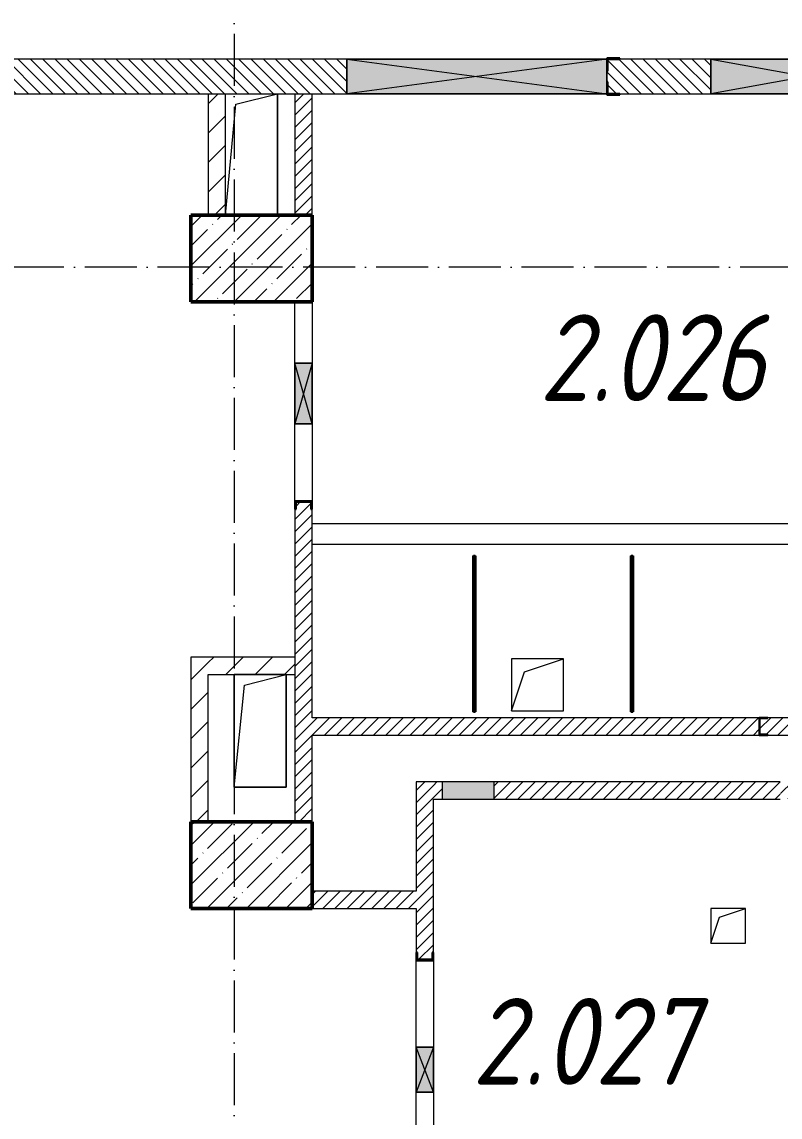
# Model space of a CAD drawing. Header units: millimetres. Extents: x -213536 to 1564669, y -45299 to 942238.
# Drawn here: x 60933 to 65308, y 517193 to 523512 of the extents above; entities that cross this region are included whole.
import ezdxf

# ---------------------------------------------------------------- set-up
doc = ezdxf.new("R2010")
doc.units = ezdxf.units.MM
doc.linetypes.add('50_200_ШТРИХ_1Т_ш5_п1_п1_', pattern=[700, 500, -100, 0, -100])
for name, color, linetype, lineweight in [('3.1) ЖБ окна 1.2 м', 102, 'Continuous', 30), ('A-DETL-GENF-OTLN', 7, 'Continuous', 9), ('A-FLOR-____-OTLN', 7, 'Continuous', 9), ('A-GENM-____-MCUT', 7, 'Continuous', 25), ('A-GENM-____-OTLN', 7, 'Continuous', 9), ('A-GENM-____-OTLN-1', 7, 'Continuous', 25), ('A-GLAZ-____-OTLN', 7, 'Continuous', 9), ('A-WALL-____-MCUT', 7, 'Continuous', 13), ('A-WALL-____-OTLN', 7, 'Continuous', 9), ('A-WALL-____-PATT-1', 7, 'Continuous', 9), ('A-WALL-FNSH-MCUT-1', 7, 'Continuous', 9), ('I-WALL-____-OTLN', 7, 'Continuous', 9), ('S-COLS-____-MCUT', 7, 'Continuous', 50), ('S-COLS-____-OTLN', 7, 'Continuous', 9), ('S-GRID-____-OTLN-1', 7, '50_200_ШТРИХ_1Т_ш5_п1_п1_', 9), ('Марки помещений', 7, 'Continuous', 9)]:
    doc.layers.add(name, color=color, linetype=linetype, lineweight=lineweight)
doc.styles.add('ISOCPEUR_I_2', font='isocpeui.ttf', dxfattribs={"width": 0.85, "height": 2.3})
pattern_1 = [(45, (-15591.663, 459015.94), (-35.35534, 35.35534), [])]
pattern_2 = [(45, (-15591.66, 459015.94), (-84.85281, 84.85281), [])]

# ---------------------------------------------------------------- blocks, each defined once
blk = doc.blocks.new('BSC_Колонна _Прямоугольная - 500х700-V106-АР1_План отверстий 2 этажа в осях 1-64_Ю-ЯЯ')
at = {"layer": 'S-COLS-____-OTLN'}
h = blk.add_hatch(dxfattribs=at)
h.set_pattern_fill('FP_119', color=256, style=0, pattern_type=2)
h.set_pattern_definition([(315, (-63131.04, 77850), (114.04925, 114.04925), []), (315, (-63131.04, 77735.95), (114.04925, 114.04925), [201.613, -40.323, 3.353, -36.97])])
h.paths.add_polyline_path([(-250, 350), (-250, -350), (250, -350), (250, 350)], flags=0)
at = {"layer": 'S-COLS-____-MCUT'}
for p, q in [((250, 350), (-250, 350)), ((-250, 350), (-250, -350)), ((250, -350), (250, 350)), ((-250, -350), (250, -350))]:
    blk.add_line(p, q, dxfattribs=at)
blk = doc.blocks.new('BSC_Колонна _Прямоугольная - 500х700-V126-АР1_План отверстий 2 этажа в осях 1-64_Ю-ЯЯ')
at = {"layer": 'S-COLS-____-OTLN'}
h = blk.add_hatch(dxfattribs=at)
h.set_pattern_fill('FP_139', color=256, style=0, pattern_type=2)
h.set_pattern_definition([(315, (-59631.04, 77850), (114.04925, 114.04925), []), (315, (-59631.04, 77735.95), (114.04925, 114.04925), [201.613, -40.323, 3.353, -36.97])])
h.paths.add_polyline_path([(-250, 350), (-250, -350), (250, -350), (250, 350)], flags=0)
at = {"layer": 'S-COLS-____-MCUT'}
for p, q in [((250, 350), (-250, 350)), ((-250, 350), (-250, -350)), ((250, -350), (250, 350)), ((-250, -350), (250, -350))]:
    blk.add_line(p, q, dxfattribs=at)
blk = doc.blocks.new('154_Стойка_СКБ_Швеллер - СМ-2180_100-28278414-АР1_План отверстий 2 этажа в осях 1-64_Ю-ЯЯ')
at = {"layer": 'A-GENM-____-MCUT'}
for p, q in [((171, 50), (125, 50)), ((125, 50), (125, -50)), ((129.5, 42.4), (171, 42.4)), ((129.5, -42.4), (129.5, 42.4)), ((171, 42.4), (171, 50)), ((125, -50), (171, -50)), ((171, -42.4), (129.5, -42.4)), ((171, -50), (171, -42.4))]:
    blk.add_line(p, q, dxfattribs=at)
blk = doc.blocks.new('154_Фахверк_СКБ_Швеллер - Тип_100_3960-28331862-АР1_План отверстий 2 этажа в осях 1-64_Ю-ЯЯ')
at = {"layer": 'A-GENM-____-MCUT'}
for p, q in [((175, 50), (125, 50)), ((125, 50), (125, -50)), ((128, 47), (175, 47)), ((128, -47), (128, 47)), ((175, 47), (175, 50)), ((125, -50), (175, -50)), ((175, -47), (128, -47)), ((175, -50), (175, -47))]:
    blk.add_line(p, q, dxfattribs=at)
blk = doc.blocks.new('Фахверк_СКБ_Уголок - 200_3960-28339211-АР1_План отверстий 2 этажа в осях 1-64_Ю-ЯЯ')
at = {"layer": 'A-GENM-____-MCUT'}
for p, q in [((125, 156), (50, 156)), ((50, 156), (50, 150)), ((50, 150), (119, 150)), ((119, 150), (119, 81)), ((125, 81), (125, 156)), ((119, 81), (125, 81)), ((125, 19), (119, 19)), ((119, 19), (119, -50)), ((125, -56), (125, 19)), ((119, -50), (50, -50)), ((50, -50), (50, -56)), ((50, -56), (125, -56))]:
    blk.add_line(p, q, dxfattribs=at)
blk = doc.blocks.new('131_Панель боковая - 900х1500-29281255-АР1_План отверстий 2 этажа в осях 1-64_Ю-ЯЯ')
at = {"layer": 'A-GENM-____-MCUT'}
for p, q in [((450, 5), (-450, 5)), ((-450, 5), (-450, -5)), ((450, -5), (450, 5)), ((-450, -5), (450, -5))]:
    blk.add_line(p, q, dxfattribs=at)
at = {"layer": 'A-GENM-____-OTLN'}
for p, q in [((-450, 10), (450, 10)), ((-450, 5), (-450, 10)), ((450, 10), (450, 5)), ((-450, -10), (-450, -5)), ((-450, -10), (450, -10)), ((450, -5), (450, -10))]:
    blk.add_line(p, q, dxfattribs=at)
blk = doc.blocks.new('AR_Отверстие Ниша - Лючок-32401924-АР1_План отверстий 2 этажа в осях 1-64_Ю-ЯЯ')
at = {"layer": 'A-GLAZ-____-OTLN'}
blk.add_hatch(color=256, dxfattribs=at).paths.add_polyline_path([(150, -50), (150, 50), (-150, 50), (-150, -50)], flags=0)
for p, q in [((150, 50), (-150, 50)), ((-150, 50), (-150, -50)), ((150, -50), (150, 50)), ((-150, -50), (150, -50))]:
    blk.add_line(p, q, dxfattribs=at)
blk = doc.blocks.new('AR_Отверстие прямоугольное _в плите_ - AR_Отверстие прямоугольное _в плите_-30459207-АР1_План отверстий 2 этажа в осях 1-64_Ю-ЯЯ')
at = {"layer": 'A-GENM-____-OTLN'}
for p, q in [((100, 100), (-100, 100)), ((-100, 100), (-100, -100)), ((-50, 50), (100, 100)), ((100, -100), (100, 100)), ((-100, -100), (-50, 50)), ((-100, -100), (100, -100))]:
    blk.add_line(p, q, dxfattribs=at)
blk = doc.blocks.new('AR_Отверстие прямоугольное _в плите_ - AR_Отверстие прямоугольное _в плите_-30459341-АР1_План отверстий 2 этажа в осях 1-64_Ю-ЯЯ')
at = {"layer": 'A-GENM-____-OTLN'}
for p, q in [((150, 150), (-150, 150)), ((-150, 150), (-150, -150)), ((-75, 75), (150, 150)), ((150, -150), (150, 150)), ((-150, -150), (-75, 75)), ((-150, -150), (150, -150))]:
    blk.add_line(p, q, dxfattribs=at)
blk = doc.blocks.new('AR_Отверстие прямоугольное _в плите_ - AR_Отверстие прямоугольное _в плите_-30459803-АР1_План отверстий 2 этажа в осях 1-64_Ю-ЯЯ')
at = {"layer": 'A-GENM-____-OTLN'}
for p, q in [((-90, 290), (150, 350)), ((150, -350), (150, 350)), ((-150, -350), (-90, 290))]:
    blk.add_line(p, q, dxfattribs=at)
blk = doc.blocks.new('AR_Отверстие прямоугольное _в плите_ - AR_Отверстие прямоугольное _в плите_-30552792-АР1_План отверстий 2 этажа в осях 1-64_Ю-ЯЯ')
at = {"layer": 'A-GENM-____-OTLN'}
for p, q in [((150, 325), (-150, 325)), ((-150, 325), (-150, -325)), ((-90, 265), (150, 325)), ((150, -325), (150, 325)), ((-150, -325), (-90, 265)), ((-150, -325), (150, -325))]:
    blk.add_line(p, q, dxfattribs=at)
blk = doc.blocks.new('AR_Отверстие прямоугольное _в стене__БезПР - AR_Отверстие прямоугольное _в стене__БезПР-36789340-АР1_План отверстий 2 этажа в осях 1-64_Ю-ЯЯ')
at = {"layer": 'A-GLAZ-____-OTLN'}
blk.add_hatch(color=256, dxfattribs=at).paths.add_polyline_path([(175, -50), (175, 50), (-175, 50), (-175, -50)], flags=0)
at = {"layer": 'A-DETL-GENF-OTLN'}
for p, q in [((-175, -50), (-175, 50)), ((-175, 50), (175, 50)), ((175, 50), (-175, -50)), ((-175, 50), (175, -50)), ((175, 50), (-175, 50)), ((-175, 50), (-175, -50)), ((175, 50), (175, -50)), ((175, -50), (175, 50)), ((175, -50), (-175, -50)), ((-175, -50), (175, -50))]:
    blk.add_line(p, q, dxfattribs=at)
at = {"layer": 'A-GLAZ-____-OTLN'}
blk.add_line((175, 50), (-175, 50), dxfattribs=at)
blk = doc.blocks.new('AR_Отверстие прямоугольное _в стене__БезПР - AR_Отверстие прямоугольное _в стене__БезПР-36789349-АР1_План отверстий 2 этажа в осях 1-64_Ю-ЯЯ')
at = {"layer": 'A-GLAZ-____-OTLN'}
blk.add_hatch(color=256, dxfattribs=at).paths.add_polyline_path([(130, 50), (-130, 50), (-130, -50), (130, -50)], flags=0)
at = {"layer": 'A-DETL-GENF-OTLN'}
for p, q in [((-130, -50), (-130, 50)), ((-130, 50), (130, 50)), ((130, 50), (-130, -50)), ((-130, 50), (130, -50)), ((130, 50), (-130, 50)), ((-130, 50), (-130, -50)), ((130, 50), (130, -50)), ((130, -50), (130, 50)), ((130, -50), (-130, -50)), ((-130, -50), (130, -50))]:
    blk.add_line(p, q, dxfattribs=at)
at = {"layer": 'A-GLAZ-____-OTLN'}
blk.add_line((130, 50), (-130, 50), dxfattribs=at)
blk = doc.blocks.new('AR_Отверстие прямоугольное _в стене__БезПР - AR_Отверстие прямоугольное _в стене__БезПР-36789370-АР1_План отверстий 2 этажа в осях 1-64_Ю-ЯЯ')
at = {"layer": 'A-GLAZ-____-OTLN'}
blk.add_hatch(color=256, dxfattribs=at).paths.add_polyline_path([(750, -100), (750, 100), (-750, 100), (-750, -100)], flags=0)
at = {"layer": 'A-DETL-GENF-OTLN'}
for p, q in [((-750, -100), (-750, 100)), ((-750, 100), (750, 100)), ((750, 100), (-750, -100)), ((-750, 100), (750, -100)), ((750, 100), (-750, 100)), ((-750, 100), (-750, -100)), ((750, 100), (750, -100)), ((750, -100), (750, 100)), ((750, -100), (-750, -100)), ((-750, -100), (750, -100))]:
    blk.add_line(p, q, dxfattribs=at)
at = {"layer": 'A-GLAZ-____-OTLN'}
blk.add_line((750, 100), (-750, 100), dxfattribs=at)
blk = doc.blocks.new('AR_Отверстие прямоугольное _в стене_ - AR_Отверстие прямоугольное _в стене__ОВ-36826716-АР1_План отверстий 2 этажа в осях 1-64_Ю-ЯЯ')
at = {"layer": 'A-GLAZ-____-OTLN'}
blk.add_hatch(color=256, dxfattribs=at).paths.add_polyline_path([(550, -100), (550, 100), (-550, 100), (-550, -100), (239.8, -100)], flags=0)
at = {"layer": 'A-DETL-GENF-OTLN'}
for p, q in [((-550, -100), (-550, 100)), ((-550, 100), (550, 100)), ((550, 100), (-550, -100)), ((-550, 100), (550, -100)), ((550, 100), (-550, 100)), ((-550, 100), (-550, -100)), ((550, 100), (550, -100)), ((550, -100), (550, 100)), ((550, -100), (-550, -100)), ((-550, -100), (550, -100))]:
    blk.add_line(p, q, dxfattribs=at)
blk = doc.blocks.new('2этаж')
at = {"layer": 'S-GRID-____-OTLN-1', "color": 251, "ltscale": 0.6, "true_color": 0x636466}
for p, q in [((62158.3, 549908.8), (62158.3, 498997)), ((88482.7, 522097), (-20260.4, 522097))]:
    blk.add_line(p, q, dxfattribs=at)

msp = doc.modelspace()

# ---------------------------------------------------------------- hatches: boundary and pattern name
at = {"layer": 'A-WALL-____-PATT-1'}
h = msp.add_hatch(dxfattribs=at)
h.set_pattern_fill('FP_6', color=256, style=0, pattern_type=2)
h.set_pattern_definition([(135, (-15591.663, 459015.94), (-35.35534, -35.35534), [])])
h.paths.add_polyline_path([(73658.3, 523097), (73658.3, 523297), (69264.3, 523297), (69264.3, 523228), (69258.3, 523228), (69258.3, 523297), (66008.3, 523297), (66008.3, 523097), (66633.3, 523097), (66633.3, 523197), (67883.3, 523197), (67883.3, 523097), (69258.3, 523097), (69258.3, 523166), (69264.3, 523166), (69264.3, 523097), (73458.3, 523097)], flags=0)
h.paths.add_polyline_path([(64383.3, 523097), (64908.3, 523097), (64908.3, 523297), (64314.3, 523297), (64314.3, 523228), (64308.3, 523228), (64308.3, 523166), (64314.3, 523166), (64314.3, 523097)], flags=0)
h.paths.add_polyline_path([(62808.3, 523097), (62808.3, 523297), (59358.3, 523297), (59358.3, 523097), (62163.2, 523097)], flags=0)
h = msp.add_hatch(dxfattribs=at)
h.set_pattern_fill('FP_4', color=256, style=0, pattern_type=2)
h.set_pattern_definition(pattern_2)
h.paths.add_polyline_path([(62108.3, 522397), (62108.3, 523097), (62008.3, 523097), (62008.3, 522397)], flags=0)
h = msp.add_hatch(dxfattribs=at)
h.set_pattern_fill('FP_5', color=256, style=0, pattern_type=2)
h.set_pattern_definition(pattern_1)
h.paths.add_polyline_path([(62608.3, 522397), (62608.3, 523097), (62508.3, 523097), (62508.3, 522397)], flags=0)
h = msp.add_hatch(dxfattribs=at)
h.set_pattern_fill('FP_5', color=256, style=0, pattern_type=2)
h.set_pattern_definition(pattern_1)
h.paths.add_polyline_path([(62608.3, 518897), (62608.3, 520701), (62600.7, 520701), (62600.7, 520742.5), (62515.9, 520742.5), (62515.9, 520701), (62508.3, 520701), (62508.3, 518897)], flags=0)
h = msp.add_hatch(dxfattribs=at)
h.set_pattern_fill('FP_4', color=256, style=0, pattern_type=2)
h.set_pattern_definition(pattern_2)
h.paths.add_polyline_path([(62008.3, 518897), (62008.3, 519847), (61908.3, 519847), (61908.3, 518897)], flags=0)
h = msp.add_hatch(dxfattribs=at)
h.set_pattern_fill('FP_4', color=256, style=0, pattern_type=2)
h.set_pattern_definition(pattern_2)
h.paths.add_polyline_path([(62008.3, 519747), (62508.3, 519747), (62508.3, 519847), (62008.3, 519847)], flags=0)
h = msp.add_hatch(dxfattribs=at)
h.set_pattern_fill('FP_5', color=256, style=0, pattern_type=2)
h.set_pattern_definition(pattern_1)
h.paths.add_polyline_path([(67208.3, 519397), (67208.3, 519497), (65238.3, 519497), (65238.3, 519494), (65191.3, 519494), (65191.3, 519400), (65238.3, 519400), (65238.3, 519397), (65698.2, 519397)], flags=0)
h.paths.add_polyline_path([(65188.3, 519397), (65188.3, 519497), (62608.3, 519497), (62608.3, 519397), (63930.7, 519397)], flags=0)
h = msp.add_hatch(dxfattribs=at)
h.set_pattern_fill('FP_5', color=256, style=0, pattern_type=2)
h.set_pattern_definition(pattern_1)
h.paths.add_polyline_path([(63308.3, 514397), (63308.3, 515947), (63208.3, 515947), (63208.3, 514397)], flags=0)
h.paths.add_polyline_path([(63215.9, 516397), (63308.3, 516397), (63308.3, 516901), (63300.7, 516901), (63300.7, 516942.5), (63215.9, 516942.5), (63215.9, 516901), (63208.3, 516901), (63208.3, 516397)], flags=0)
h.paths.add_polyline_path([(63215.9, 518101.5), (63300.7, 518101.5), (63300.7, 518143), (63308.3, 518143), (63308.3, 519127), (63208.3, 519127), (63208.3, 518143), (63215.9, 518143)], flags=0)
h = msp.add_hatch(dxfattribs=at)
h.set_pattern_fill('FP_5', color=256, style=0, pattern_type=2)
h.set_pattern_definition(pattern_1)
h.paths.add_polyline_path([(66908.3, 519027), (66908.3, 519127), (65358.3, 519127), (65358.3, 519124), (65311.3, 519124), (65311.3, 519030), (65358.3, 519030), (65358.3, 519027), (66808.3, 519027)], flags=0)
h.paths.add_polyline_path([(65308.3, 519027), (65308.3, 519127), (63658.3, 519127), (63658.3, 519027), (63930.7, 519027)], flags=0)
h.paths.add_polyline_path([(63358.3, 519027), (63358.3, 519127), (63308.3, 519127), (63308.3, 519027)], flags=0)
h = msp.add_hatch(dxfattribs=at)
h.set_pattern_fill('FP_5', color=256, style=0, pattern_type=2)
h.set_pattern_definition(pattern_1)
h.paths.add_polyline_path([(63208.3, 518397), (63208.3, 518497), (62608.3, 518497), (62608.3, 518397)], flags=0)

# ---------------------------------------------------------------- linework, layer by layer
at = {"layer": 'A-FLOR-____-OTLN'}
for p, q in [((62408.3, 523097), (62408.3, 522397)), ((62158.3, 519745.6), (62458.3, 519745.6)), ((62158.3, 519095.6), (62158.3, 519745.6)), ((62458.3, 519745.6), (62458.3, 519095.6)), ((62458.3, 519095.6), (62158.3, 519095.6))]:
    msp.add_line(p, q, dxfattribs=at)
at = {"layer": 'A-WALL-____-MCUT'}
for p, q in [((62808.3, 523297), (59358.3, 523297)), ((64908.3, 523297), (64383.3, 523297)), ((59358.3, 523097), (62808.3, 523097)), ((64383.3, 523097), (64908.3, 523097))]:
    msp.add_line(p, q, dxfattribs=at)
at = {"layer": 'A-WALL-____-OTLN'}
for p, q in [((62608.3, 520617), (67208.3, 520617)), ((67208.3, 520497), (62608.3, 520497))]:
    msp.add_line(p, q, dxfattribs=at)
at = {"layer": 'A-WALL-FNSH-MCUT-1'}
for p, q in [((62008.3, 523097), (62008.3, 522397)), ((62108.3, 522397), (62108.3, 523097)), ((62508.3, 523097), (62508.3, 522397)), ((62608.3, 522397), (62608.3, 523097)), ((62508.3, 520701), (62508.3, 518897)), ((62608.3, 519497), (62608.3, 520701)), ((61908.3, 519847), (61908.3, 518897)), ((62508.3, 519847), (61908.3, 519847)), ((62008.3, 518897), (62008.3, 519747)), ((62008.3, 519747), (62508.3, 519747)), ((65188.3, 519497), (62608.3, 519497)), ((67208.3, 519497), (65238.3, 519497)), ((62608.3, 519397), (65188.3, 519397)), ((62608.3, 518897), (62608.3, 519397)), ((65238.3, 519397), (67308.3, 519397)), ((63208.3, 519127), (63208.3, 518497)), ((63358.3, 519127), (63208.3, 519127)), ((65308.3, 519127), (63658.3, 519127)), ((63308.3, 519027), (63358.3, 519027)), ((63308.3, 518143), (63308.3, 519027)), ((63658.3, 519027), (65308.3, 519027)), ((63208.3, 518497), (62608.3, 518497)), ((62608.3, 518397), (63208.3, 518397)), ((63208.3, 518397), (63208.3, 518143))]:
    msp.add_line(p, q, dxfattribs=at)
at = {"layer": 'I-WALL-____-OTLN'}
for p, q in [((62508.3, 521542), (62508.3, 521897)), ((62608.3, 521897), (62608.3, 521542)), ((62508.3, 520747), (62508.3, 521192)), ((62608.3, 521192), (62608.3, 520747)), ((63208.3, 517597), (63208.3, 518097)), ((63308.3, 518097), (63308.3, 517597)), ((63208.3, 516947), (63208.3, 517337)), ((63308.3, 517337), (63308.3, 516947))]:
    msp.add_line(p, q, dxfattribs=at)

# ---------------------------------------------------------------- block references
at = {"layer": '3.1) ЖБ окна 1.2 м'}
msp.add_blockref('2этаж', (0, 0), dxfattribs=at)
at = {"layer": 'A-GENM-____-OTLN'}
for name, p in [('AR_Отверстие прямоугольное _в плите_ - AR_Отверстие прямоугольное _в плите_-30459803-АР1_План отверстий 2 этажа в осях 1-64_Ю-ЯЯ', (62258.3, 522747)), ('AR_Отверстие прямоугольное _в плите_ - AR_Отверстие прямоугольное _в плите_-30459341-АР1_План отверстий 2 этажа в осях 1-64_Ю-ЯЯ', (63908.3, 519687.1)), ('AR_Отверстие прямоугольное _в плите_ - AR_Отверстие прямоугольное _в плите_-30552792-АР1_План отверстий 2 этажа в осях 1-64_Ю-ЯЯ', (62308.3, 519420.6)), ('AR_Отверстие прямоугольное _в плите_ - AR_Отверстие прямоугольное _в плите_-30459207-АР1_План отверстий 2 этажа в осях 1-64_Ю-ЯЯ', (65008.3, 518296.6))]:
    msp.add_blockref(name, p, dxfattribs=at)
at = {"layer": 'A-GENM-____-OTLN', "rotation": 270.0000000000003}
for p in [(63543.3, 519982), (64453.3, 519982)]:
    msp.add_blockref('131_Панель боковая - 900х1500-29281255-АР1_План отверстий 2 этажа в осях 1-64_Ю-ЯЯ', p, dxfattribs=at)
at = {"layer": 'A-GENM-____-OTLN-1'}
for name, p, rotation in [('Фахверк_СКБ_Уголок - 200_3960-28339211-АР1_План отверстий 2 этажа в осях 1-64_Ю-ЯЯ', (64433.3, 523247), 180), ('154_Стойка_СКБ_Швеллер - СМ-2180_100-28278414-АР1_План отверстий 2 этажа в осях 1-64_Ю-ЯЯ', (62558.3, 520872), 269.9999999999999), ('154_Стойка_СКБ_Швеллер - СМ-2180_100-28278414-АР1_План отверстий 2 этажа в осях 1-64_Ю-ЯЯ', (63258.3, 517972), 89.99999999999987)]:
    msp.add_blockref(name, p, dxfattribs=dict(at, rotation=rotation))
msp.add_blockref('154_Фахверк_СКБ_Швеллер - Тип_100_3960-28331862-АР1_План отверстий 2 этажа в осях 1-64_Ю-ЯЯ', (65063.3, 519447), dxfattribs=at)
at = {"layer": 'A-GLAZ-____-OTLN'}
for name, p in [('AR_Отверстие прямоугольное _в стене__БезПР - AR_Отверстие прямоугольное _в стене__БезПР-36789370-АР1_План отверстий 2 этажа в осях 1-64_Ю-ЯЯ', (63558.3, 523197)), ('AR_Отверстие прямоугольное _в стене_ - AR_Отверстие прямоугольное _в стене__ОВ-36826716-АР1_План отверстий 2 этажа в осях 1-64_Ю-ЯЯ', (65458.3, 523197)), ('AR_Отверстие Ниша - Лючок-32401924-АР1_План отверстий 2 этажа в осях 1-64_Ю-ЯЯ', (63508.3, 519077))]:
    msp.add_blockref(name, p, dxfattribs=at)
at = {"layer": 'A-GLAZ-____-OTLN', "rotation": 269.9999999999999}
for name, p in [('AR_Отверстие прямоугольное _в стене__БезПР - AR_Отверстие прямоугольное _в стене__БезПР-36789340-АР1_План отверстий 2 этажа в осях 1-64_Ю-ЯЯ', (62558.3, 521367)), ('AR_Отверстие прямоугольное _в стене__БезПР - AR_Отверстие прямоугольное _в стене__БезПР-36789349-АР1_План отверстий 2 этажа в осях 1-64_Ю-ЯЯ', (63258.3, 517467))]:
    msp.add_blockref(name, p, dxfattribs=at)
at = {"layer": 'S-COLS-____-OTLN', "rotation": 89.9999999999999}
for name, p in [('BSC_Колонна _Прямоугольная - 500х700-V106-АР1_План отверстий 2 этажа в осях 1-64_Ю-ЯЯ', (62258.3, 522147)), ('BSC_Колонна _Прямоугольная - 500х700-V126-АР1_План отверстий 2 этажа в осях 1-64_Ю-ЯЯ', (62258.3, 518647))]:
    msp.add_blockref(name, p, dxfattribs=at)

# ---------------------------------------------------------------- texts
at = {"layer": 'Марки помещений', "char_height": 500, "width": 785.654, "attachment_point": 1, "style": 'ISOCPEUR_I_2'}
for s, insert in [('2.026', (63917.9, 521824.3)), ('2.027', (63530.5, 517879.6))]:
    msp.add_mtext(s, dxfattribs=dict(at, insert=insert))

doc.saveas('drawing.dxf')
